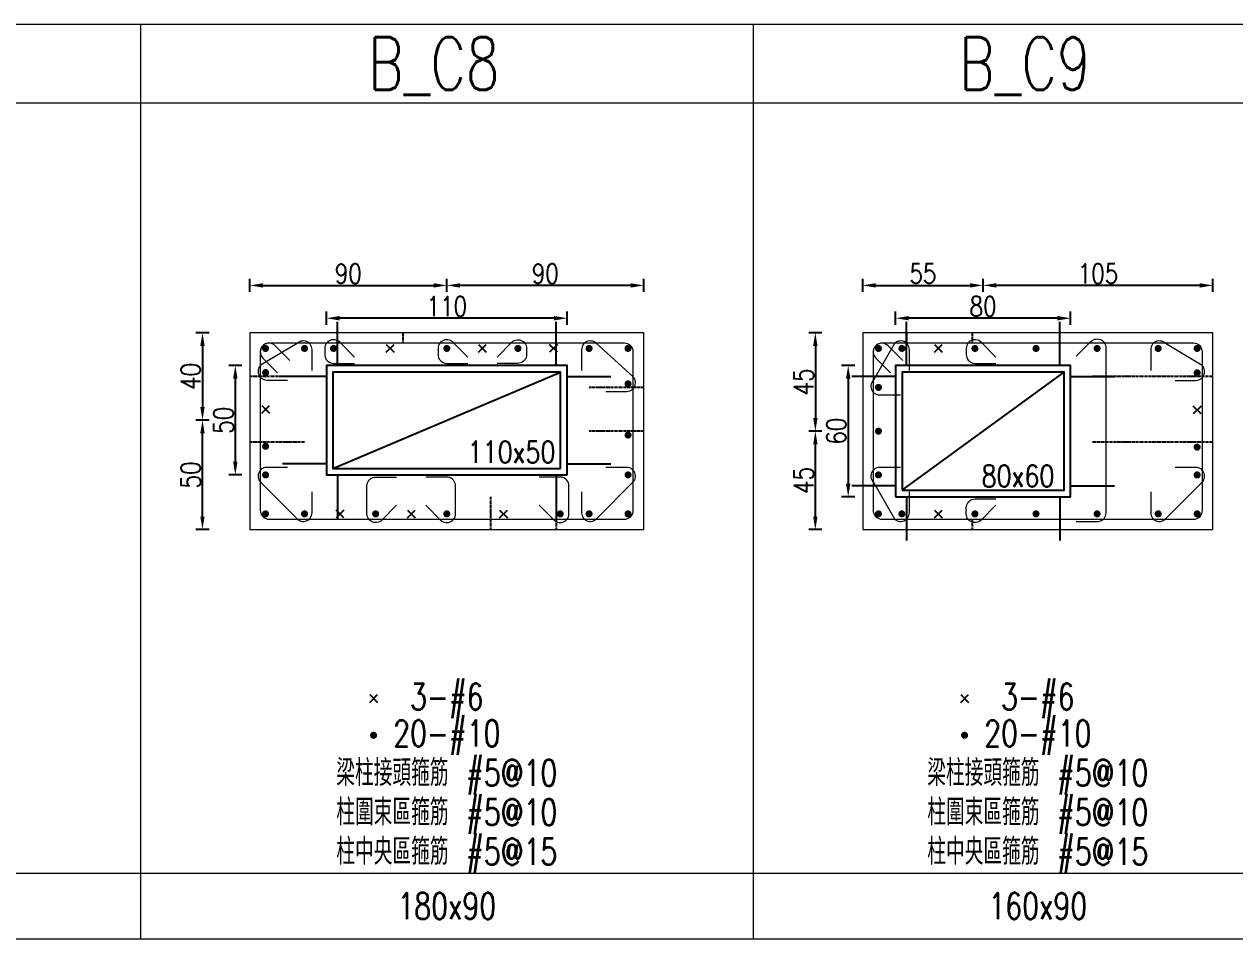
# Model space of a CAD drawing. Header units: millimetres. Extents: x 1453 to 6172, y 54950 to 59013.
# Drawn here: x 3894 to 4447, y 55389 to 55807 of the extents above; entities that cross this region are included whole.
import ezdxf
from ezdxf.enums import TextEntityAlignment as Align

# ---------------------------------------------------------------- set-up
doc = ezdxf.new("R2010")
doc.units = ezdxf.units.MM
doc.linetypes.add('CENTER', pattern=[2, 1.25, -0.25, 0.25, -0.25])
for name, color, linetype in [('SRC鋼梁', 1, 'Continuous'), ('TC-鋼柱', 11, 'Continuous'), ('主筋斷面', 1, 'Continuous'), ('工作筋', 1, 'Continuous'), ('文字-主筋根數', 7, 'Continuous'), ('文字-剪力筋 中央區', 7, 'Continuous'), ('文字-剪力筋-BC', 7, 'Continuous'), ('文字-剪力筋-圍束區', 7, 'Continuous'), ('文字-斷面尺寸', 7, 'Continuous'), ('文字-柱線名稱', 7, 'Continuous'), ('柱斷面線', 4, 'Continuous'), ('標註字', 4, 'Continuous'), ('箍筋線', 1, 'Continuous'), ('網格線', 7, 'Continuous')]:
    doc.layers.add(name, color=color, linetype=linetype)
doc.layers.add('TC-鋼粱(隱藏)', color=183, linetype='CENTER', plot=False)
doc.styles.add('TXT', font='TXT.shx', dxfattribs={"width": 0.8, "bigfont": 'ae.shx'})
doc.dimstyles.new('TC-DIM1(60)', dxfattribs={"dimscale": 0.3, "dimtxt": 30, "dimasz": 20, "dimexe": 10, "dimexo": 10, "dimgap": 3, "dimtad": 1, "dimdec": 1, "dimdsep": 46, "dimtxsty": 'TXT', "dimcen": 1, "dimclrd": 4, "dimclre": 4, "dimclrt": 6, "dimadec": 0, "dimazin": 0, "dimtfac": 1, "dimtdec": 1, "dimtix": 1, "dimtofl": 0, "dimtmove": 2, "dimatfit": 3, "dimfxl": 10, "dimtolj": 1, "dimtzin": 0, "dimarcsym": 0})

# ---------------------------------------------------------------- blocks, each defined once
blk = doc.blocks.new('Circle_Filled')
at = {"const_width": 0.5}
blk.add_lwpolyline([(-0.25, 0, 1), (0.25, 0, 1)], format="xyb", close=True, dxfattribs=at)
blk = doc.blocks.new('*D44')
at = {"layer": 'Defpoints', "color": 0}
for p in [(4087.08, 55687.85), (4087.08, 55672.85), (3997.08, 55666.23)]:
    blk.add_point(p, dxfattribs=at)
at = {"layer": '標註字', "color": 4, "lineweight": -2}
for p, q in [((3997.08, 55684.85), (3997.08, 55690.85)), ((4003.08, 55687.85), (4081.08, 55687.85)), ((4087.08, 55684.85), (4087.08, 55690.85))]:
    blk.add_line(p, q, dxfattribs=at)
at = {"layer": '標註字', "color": 4}
for points in [[(4003.08, 55688.85), (4003.08, 55686.85), (3997.08, 55687.85)], [(4081.08, 55688.85), (4081.08, 55686.85), (4087.08, 55687.85)]]:
    blk.add_solid(points, dxfattribs=at)
at = {"layer": '標註字', "color": 6, "insert": (4042.08, 55693.25), "char_height": 9, "attachment_point": 5, "style": 'TXT'}
blk.add_mtext('\\A1;90', dxfattribs=at)
blk = doc.blocks.new('*D45')
at = {"layer": 'Defpoints', "color": 0}
for p in [(4087.08, 55687.85), (4087.08, 55672.85), (4177.08, 55666.24)]:
    blk.add_point(p, dxfattribs=at)
at = {"layer": '標註字', "color": 4, "lineweight": -2}
for p, q in [((4087.08, 55684.85), (4087.08, 55690.85)), ((4171.08, 55687.85), (4093.08, 55687.85)), ((4177.08, 55684.85), (4177.08, 55690.85))]:
    blk.add_line(p, q, dxfattribs=at)
at = {"layer": '標註字', "color": 4}
for points in [[(4093.08, 55688.85), (4093.08, 55686.85), (4087.08, 55687.85)], [(4171.08, 55688.85), (4171.08, 55686.85), (4177.08, 55687.85)]]:
    blk.add_solid(points, dxfattribs=at)
at = {"layer": '標註字', "color": 6, "insert": (4132.08, 55693.25), "char_height": 9, "attachment_point": 5, "style": 'TXT'}
blk.add_mtext('\\A1;90', dxfattribs=at)
blk = doc.blocks.new('*D46')
at = {"layer": 'Defpoints', "color": 0}
for p in [(3975.46, 55626.23), (3990.46, 55626.23), (3997.08, 55576.23)]:
    blk.add_point(p, dxfattribs=at)
at = {"layer": '標註字', "color": 4, "lineweight": -2}
for p, q in [((3978.46, 55626.23), (3972.46, 55626.23)), ((3975.46, 55582.23), (3975.46, 55620.23)), ((3978.46, 55576.23), (3972.46, 55576.23))]:
    blk.add_line(p, q, dxfattribs=at)
at = {"layer": '標註字', "color": 4}
for points in [[(3974.46, 55620.23), (3976.46, 55620.23), (3975.46, 55626.23)], [(3974.46, 55582.23), (3976.46, 55582.23), (3975.46, 55576.23)]]:
    blk.add_solid(points, dxfattribs=at)
at = {"layer": '標註字', "color": 6, "insert": (3970.06, 55601.23), "char_height": 9, "attachment_point": 5, "rotation": 90, "style": 'TXT'}
blk.add_mtext('\\A1;50', dxfattribs=at)
blk = doc.blocks.new('*D47')
at = {"layer": 'Defpoints', "color": 0}
for p in [(3997.08, 55666.23), (3975.46, 55626.23), (3990.46, 55626.23)]:
    blk.add_point(p, dxfattribs=at)
at = {"layer": '標註字', "color": 4, "lineweight": -2}
for p, q in [((3978.46, 55666.23), (3972.46, 55666.23)), ((3975.46, 55660.23), (3975.46, 55632.23)), ((3978.46, 55626.23), (3972.46, 55626.23))]:
    blk.add_line(p, q, dxfattribs=at)
at = {"layer": '標註字', "color": 4}
for points in [[(3974.46, 55660.23), (3976.46, 55660.23), (3975.46, 55666.23)], [(3974.46, 55632.23), (3976.46, 55632.23), (3975.46, 55626.23)]]:
    blk.add_solid(points, dxfattribs=at)
at = {"layer": '標註字', "color": 6, "insert": (3970.06, 55646.23), "char_height": 9, "attachment_point": 5, "rotation": 90, "style": 'TXT'}
blk.add_mtext('\\A1;40', dxfattribs=at)
blk = doc.blocks.new('*D48')
at = {"layer": 'Defpoints', "color": 0}
for p in [(4032.08, 55651.23), (3990.46, 55601.23), (4032.08, 55601.23)]:
    blk.add_point(p, dxfattribs=at)
at = {"layer": '標註字', "color": 4, "lineweight": -2}
for p, q in [((3993.46, 55651.23), (3987.46, 55651.23)), ((3990.46, 55645.23), (3990.46, 55607.23)), ((3993.46, 55601.23), (3987.46, 55601.23))]:
    blk.add_line(p, q, dxfattribs=at)
at = {"layer": '標註字', "color": 4}
for points in [[(3989.46, 55645.23), (3991.46, 55645.23), (3990.46, 55651.23)], [(3989.46, 55607.23), (3991.46, 55607.23), (3990.46, 55601.23)]]:
    blk.add_solid(points, dxfattribs=at)
at = {"layer": '標註字', "color": 6, "insert": (3985.06, 55626.23), "char_height": 9, "attachment_point": 5, "rotation": 90, "style": 'TXT'}
blk.add_mtext('\\A1;50', dxfattribs=at)
blk = doc.blocks.new('*D49')
at = {"layer": 'Defpoints', "color": 0}
for p in [(4032.08, 55672.85), (4032.08, 55651.23), (4142.08, 55651.23)]:
    blk.add_point(p, dxfattribs=at)
at = {"layer": '標註字', "color": 4, "lineweight": -2}
for p, q in [((4032.08, 55669.85), (4032.08, 55675.85)), ((4136.08, 55672.85), (4038.08, 55672.85)), ((4142.08, 55669.85), (4142.08, 55675.85))]:
    blk.add_line(p, q, dxfattribs=at)
at = {"layer": '標註字', "color": 4}
for points in [[(4038.08, 55673.85), (4038.08, 55671.85), (4032.08, 55672.85)], [(4136.08, 55673.85), (4136.08, 55671.85), (4142.08, 55672.85)]]:
    blk.add_solid(points, dxfattribs=at)
at = {"layer": '標註字', "color": 6, "insert": (4087.08, 55678.25), "char_height": 9, "attachment_point": 5, "style": 'TXT'}
blk.add_mtext('\\A1;110', dxfattribs=at)
blk = doc.blocks.new('*D50')
at = {"layer": 'Defpoints', "color": 0}
for p in [(4332.08, 55687.85), (4332.08, 55672.85), (4277.08, 55666.23)]:
    blk.add_point(p, dxfattribs=at)
at = {"layer": '標註字', "color": 4, "lineweight": -2}
for p, q in [((4277.08, 55684.85), (4277.08, 55690.85)), ((4283.08, 55687.85), (4326.08, 55687.85)), ((4332.08, 55684.85), (4332.08, 55690.85))]:
    blk.add_line(p, q, dxfattribs=at)
at = {"layer": '標註字', "color": 4}
for points in [[(4283.08, 55688.85), (4283.08, 55686.85), (4277.08, 55687.85)], [(4326.08, 55688.85), (4326.08, 55686.85), (4332.08, 55687.85)]]:
    blk.add_solid(points, dxfattribs=at)
at = {"layer": '標註字', "color": 6, "insert": (4304.58, 55693.25), "char_height": 9, "attachment_point": 5, "style": 'TXT'}
blk.add_mtext('\\A1;55', dxfattribs=at)
blk = doc.blocks.new('*D51')
at = {"layer": 'Defpoints', "color": 0}
for p in [(4332.08, 55687.85), (4332.08, 55672.85), (4437.08, 55666.23)]:
    blk.add_point(p, dxfattribs=at)
at = {"layer": '標註字', "color": 4, "lineweight": -2}
for p, q in [((4332.08, 55684.85), (4332.08, 55690.85)), ((4431.08, 55687.85), (4338.08, 55687.85)), ((4437.08, 55684.85), (4437.08, 55690.85))]:
    blk.add_line(p, q, dxfattribs=at)
at = {"layer": '標註字', "color": 4}
for points in [[(4338.08, 55688.85), (4338.08, 55686.85), (4332.08, 55687.85)], [(4431.08, 55688.85), (4431.08, 55686.85), (4437.08, 55687.85)]]:
    blk.add_solid(points, dxfattribs=at)
at = {"layer": '標註字', "color": 6, "insert": (4384.58, 55693.25), "char_height": 9, "attachment_point": 5, "style": 'TXT'}
blk.add_mtext('\\A1;105', dxfattribs=at)
blk = doc.blocks.new('*D52')
at = {"layer": 'Defpoints', "color": 0}
for p in [(4255.46, 55621.23), (4270.46, 55621.23), (4277.08, 55576.23)]:
    blk.add_point(p, dxfattribs=at)
at = {"layer": '標註字', "color": 4, "lineweight": -2}
for p, q in [((4258.46, 55621.23), (4252.46, 55621.23)), ((4255.46, 55582.23), (4255.46, 55615.23)), ((4258.46, 55576.23), (4252.46, 55576.23))]:
    blk.add_line(p, q, dxfattribs=at)
at = {"layer": '標註字', "color": 4}
for points in [[(4254.46, 55615.23), (4256.46, 55615.23), (4255.46, 55621.23)], [(4254.46, 55582.23), (4256.46, 55582.23), (4255.46, 55576.23)]]:
    blk.add_solid(points, dxfattribs=at)
at = {"layer": '標註字', "color": 6, "insert": (4250.06, 55598.73), "char_height": 9, "attachment_point": 5, "rotation": 90, "style": 'TXT'}
blk.add_mtext('\\A1;45', dxfattribs=at)
blk = doc.blocks.new('*D53')
at = {"layer": 'Defpoints', "color": 0}
for p in [(4277.08, 55666.23), (4255.46, 55621.23), (4270.46, 55621.23)]:
    blk.add_point(p, dxfattribs=at)
at = {"layer": '標註字', "color": 4, "lineweight": -2}
for p, q in [((4258.46, 55666.23), (4252.46, 55666.23)), ((4255.46, 55660.23), (4255.46, 55627.23)), ((4258.46, 55621.23), (4252.46, 55621.23))]:
    blk.add_line(p, q, dxfattribs=at)
at = {"layer": '標註字', "color": 4}
for points in [[(4254.46, 55660.23), (4256.46, 55660.23), (4255.46, 55666.23)], [(4254.46, 55627.23), (4256.46, 55627.23), (4255.46, 55621.23)]]:
    blk.add_solid(points, dxfattribs=at)
at = {"layer": '標註字', "color": 6, "insert": (4250.06, 55643.73), "char_height": 9, "attachment_point": 5, "rotation": 90, "style": 'TXT'}
blk.add_mtext('\\A1;45', dxfattribs=at)
blk = doc.blocks.new('*D54')
at = {"layer": 'Defpoints', "color": 0}
for p in [(4292.08, 55651.23), (4270.46, 55591.23), (4292.08, 55591.23)]:
    blk.add_point(p, dxfattribs=at)
at = {"layer": '標註字', "color": 4, "lineweight": -2}
for p, q in [((4273.46, 55651.23), (4267.46, 55651.23)), ((4270.46, 55645.23), (4270.46, 55597.23)), ((4273.46, 55591.23), (4267.46, 55591.23))]:
    blk.add_line(p, q, dxfattribs=at)
at = {"layer": '標註字', "color": 4}
for points in [[(4269.46, 55645.23), (4271.46, 55645.23), (4270.46, 55651.23)], [(4269.46, 55597.23), (4271.46, 55597.23), (4270.46, 55591.23)]]:
    blk.add_solid(points, dxfattribs=at)
at = {"layer": '標註字', "color": 6, "insert": (4265.06, 55621.23), "char_height": 9, "attachment_point": 5, "rotation": 90, "style": 'TXT'}
blk.add_mtext('\\A1;60', dxfattribs=at)
blk = doc.blocks.new('*D55')
at = {"layer": 'Defpoints', "color": 0}
for p in [(4292.08, 55672.85), (4292.08, 55651.23), (4372.08, 55651.23)]:
    blk.add_point(p, dxfattribs=at)
at = {"layer": '標註字', "color": 4, "lineweight": -2}
for p, q in [((4292.08, 55669.85), (4292.08, 55675.85)), ((4366.08, 55672.85), (4298.08, 55672.85)), ((4372.08, 55669.85), (4372.08, 55675.85))]:
    blk.add_line(p, q, dxfattribs=at)
at = {"layer": '標註字', "color": 4}
for points in [[(4298.08, 55673.85), (4298.08, 55671.85), (4292.08, 55672.85)], [(4366.08, 55673.85), (4366.08, 55671.85), (4372.08, 55672.85)]]:
    blk.add_solid(points, dxfattribs=at)
at = {"layer": '標註字', "color": 6, "insert": (4332.08, 55678.25), "char_height": 9, "attachment_point": 5, "style": 'TXT'}
blk.add_mtext('\\A1;80', dxfattribs=at)
blk = doc.blocks.new('x')
at = {"layer": '工作筋'}
for p, q in [((-1.77, -1.77), (1.77, 1.77)), ((-1.77, 1.77), (1.77, -1.77))]:
    blk.add_line(p, q, dxfattribs=at)
blk = doc.blocks.new('-110x50')
for points in [[(110, 0), (110, 50), (0, 50), (0, 0)], [(107, 3), (107, 47), (3, 47), (3, 3)]]:
    blk.add_lwpolyline(points, close=True)
at = {"layer": 'Defpoints', "color": 2}
for p, q in [((5, 65), (5, 70)), ((105, 65), (105, 70)), ((-15, 45), (-20, 45)), ((125, 45), (130, 45)), ((-15, 5), (-20, 5)), ((125, 5), (130, 5)), ((5, -15), (5, -20)), ((105, -15), (105, -20))]:
    blk.add_line(p, q, dxfattribs=at)
at = {"layer": 'Defpoints'}
for p, q in [((5, 50), (5, 65)), ((105, 50), (105, 65)), ((0, 45), (-15, 45)), ((3, 3), (107, 47)), ((110, 45), (125, 45)), ((0, 5), (-15, 5)), ((5, 0), (5, -15)), ((105, 0), (105, -15)), ((110, 5), (125, 5))]:
    blk.add_line(p, q, dxfattribs=at)
at = {"layer": 'Defpoints', "style": 'TXT', "width": 0.8}
blk.add_text('110x50', height=10, dxfattribs=at).set_placement((64.55, 5.46))
blk = doc.blocks.new('-80x60')
for points in [[(0, 0), (80, 0), (80, 60), (0, 60)], [(3, 3), (77, 3), (77, 57), (3, 57)]]:
    blk.add_lwpolyline(points, close=True)
at = {"layer": 'Defpoints', "color": 2}
for p, q in [((5, 75), (5, 80)), ((75, 75), (75, 80)), ((-15, 55), (-20, 55)), ((95, 55), (100, 55)), ((-15, 5), (-20, 5)), ((95, 5), (100, 5)), ((5, -15), (5, -20)), ((75, -15), (75, -20))]:
    blk.add_line(p, q, dxfattribs=at)
at = {"layer": 'Defpoints'}
for p, q in [((5, 60), (5, 75)), ((75, 60), (75, 75)), ((3, 3), (77, 57)), ((0, 55), (-15, 55)), ((80, 55), (95, 55)), ((0, 5), (-15, 5)), ((5, 0), (5, -15)), ((75, 0), (75, -15)), ((80, 5), (95, 5))]:
    blk.add_line(p, q, dxfattribs=at)
at = {"layer": 'Defpoints', "style": 'TXT', "width": 0.8}
blk.add_text('80x60', height=10, dxfattribs=at).set_placement((39.32, 4.5))

msp = doc.modelspace()

# ---------------------------------------------------------------- linework, layer by layer
at = {"layer": 'TC-鋼粱(隱藏)'}
for p, q in [((4036.94, 55666.23), (4036.94, 55661.23)), ((4066.94, 55666.23), (4066.94, 55661.23)), ((4297.08, 55666.23), (4297.08, 55661.23)), ((4327.08, 55666.23), (4327.08, 55661.23)), ((4022.08, 55646.23), (3997.08, 55646.23)), ((4437.08, 55646.23), (4382.08, 55646.23)), ((4177.08, 55641.22), (4152.08, 55641.22)), ((4022.08, 55616.23), (3997.08, 55616.23)), ((4177.08, 55621.22), (4152.08, 55621.22)), ((4437.08, 55616.23), (4382.08, 55616.23)), ((4107.08, 55591.23), (4107.08, 55576.23)), ((4137.08, 55591.23), (4137.08, 55576.23)), ((4297.08, 55581.23), (4297.08, 55576.23)), ((4327.08, 55581.23), (4327.08, 55576.23))]:
    msp.add_line(p, q, dxfattribs=at)
at = {"layer": '柱斷面線', "lineweight": 5}
for points in [[(3997.08, 55576.23), (4177.08, 55576.23), (4177.08, 55666.23), (3997.08, 55666.23), (3997.08, 55576.23)], [(4277.08, 55576.23), (4437.08, 55576.23), (4437.08, 55666.23), (4277.08, 55666.23), (4277.08, 55576.23)]]:
    msp.add_lwpolyline(points, dxfattribs=at)
at = {"layer": '箍筋線', "lineweight": 5}
for points in [[(4025.51, 55648.94), (4025.51, 55658.48), (4025.45, 55659.14), (4025.29, 55659.79), (4025.01, 55660.4), (4024.64, 55660.96), (4024.18, 55661.44), (4023.65, 55661.84), (4023.06, 55662.15), (4022.42, 55662.35), (4021.76, 55662.45), (4021.09, 55662.43), (4020.43, 55662.3), (4019.81, 55662.06), (4019.23, 55661.72), (4018.72, 55661.29), (4002.02, 55651.39), (4001.59, 55650.88), (4001.25, 55650.31), (4001.01, 55649.68), (4000.88, 55649.03), (4000.86, 55648.36), (4000.95, 55647.7), (4001.16, 55647.06), (4001.46, 55646.47), (4001.87, 55645.93), (4002.35, 55645.47), (4002.91, 55645.1), (4003.52, 55644.83), (4004.16, 55644.66), (4004.83, 55644.61), (4014.37, 55644.61)], [(4015.41, 55653.52), (4008.66, 55660.27), (4008.15, 55660.7), (4007.58, 55661.04), (4006.95, 55661.28), (4006.3, 55661.41), (4005.63, 55661.43), (4004.97, 55661.33), (4004.33, 55661.13), (4003.74, 55660.82), (4003.2, 55660.42), (4002.74, 55659.93), (4002.37, 55659.38), (4002.1, 55658.77), (4001.93, 55658.12), (4001.88, 55657.46), (4001.88, 55585), (4001.94, 55584.31), (4002.12, 55583.64), (4002.41, 55583.01), (4002.81, 55582.44), (4003.3, 55581.95), (4003.86, 55581.55), (4004.49, 55581.26), (4005.16, 55581.08), (4005.85, 55581.02), (4168.31, 55581.02), (4169, 55581.08), (4169.67, 55581.26), (4170.3, 55581.55), (4170.87, 55581.95), (4171.36, 55582.44), (4171.75, 55583.01), (4172.05, 55583.64), (4172.23, 55584.31), (4172.29, 55585), (4172.29, 55657.46), (4172.23, 55658.15), (4172.05, 55658.82), (4171.75, 55659.44), (4171.36, 55660.01), (4170.87, 55660.5), (4170.3, 55660.9), (4169.67, 55661.19), (4169, 55661.37), (4168.31, 55661.43), (4005.85, 55661.43), (4005.19, 55661.38), (4004.54, 55661.21), (4003.93, 55660.94), (4003.37, 55660.56), (4002.89, 55660.11), (4002.49, 55659.57), (4002.18, 55658.98), (4001.98, 55658.34), (4001.88, 55657.68), (4001.9, 55657.01), (4002.03, 55656.36), (4002.27, 55655.73), (4002.61, 55655.16), (4003.04, 55654.65), (4009.79, 55647.9)], [(4044.89, 55655.11), (4038.14, 55661.86), (4037.63, 55662.29), (4037.05, 55662.63), (4036.43, 55662.87), (4035.77, 55663), (4035.11, 55663.02), (4034.44, 55662.92), (4033.81, 55662.72), (4033.21, 55662.41), (4032.68, 55662.01), (4032.22, 55661.52), (4031.85, 55660.97), (4031.58, 55660.36), (4031.41, 55659.71), (4031.35, 55659.05), (4031.35, 55656.2), (4031.41, 55655.51), (4031.59, 55654.84), (4031.89, 55654.21), (4032.28, 55653.65), (4032.77, 55653.16), (4033.34, 55652.76), (4033.97, 55652.47), (4034.64, 55652.29), (4035.33, 55652.23), (4044.87, 55652.23)], [(4096.64, 55655.11), (4089.89, 55661.86), (4089.38, 55662.29), (4088.81, 55662.63), (4088.18, 55662.87), (4087.53, 55663), (4086.86, 55663.02), (4086.2, 55662.92), (4085.56, 55662.72), (4084.97, 55662.41), (4084.43, 55662.01), (4083.97, 55661.52), (4083.6, 55660.97), (4083.33, 55660.36), (4083.16, 55659.71), (4083.11, 55659.05), (4083.11, 55656.2), (4083.17, 55655.51), (4083.35, 55654.84), (4083.64, 55654.21), (4084.04, 55653.65), (4084.53, 55653.16), (4085.09, 55652.76), (4085.72, 55652.47), (4086.39, 55652.29), (4087.08, 55652.23), (4096.62, 55652.23)], [(4110.03, 55655.11), (4116.77, 55661.86), (4117.28, 55662.29), (4117.86, 55662.63), (4118.48, 55662.87), (4119.14, 55663), (4119.8, 55663.02), (4120.47, 55662.92), (4121.1, 55662.72), (4121.7, 55662.41), (4122.23, 55662.01), (4122.69, 55661.52), (4123.06, 55660.97), (4123.33, 55660.36), (4123.5, 55659.71), (4123.56, 55659.05), (4123.56, 55656.2), (4123.5, 55655.51), (4123.32, 55654.84), (4123.02, 55654.21), (4122.63, 55653.65), (4122.14, 55653.16), (4121.57, 55652.76), (4120.94, 55652.47), (4120.27, 55652.29), (4119.58, 55652.23), (4110.04, 55652.23)], [(4159.79, 55639.4), (4169.33, 55639.4), (4170, 55639.46), (4170.65, 55639.63), (4171.26, 55639.9), (4171.81, 55640.27), (4172.3, 55640.73), (4172.7, 55641.26), (4173.01, 55641.86), (4173.21, 55642.49), (4173.3, 55643.16), (4173.28, 55643.82), (4173.15, 55644.48), (4172.92, 55645.1), (4172.58, 55645.68), (4172.14, 55646.19), (4155.44, 55661.29), (4154.93, 55661.72), (4154.35, 55662.06), (4153.73, 55662.3), (4153.08, 55662.43), (4152.41, 55662.45), (4151.75, 55662.35), (4151.11, 55662.15), (4150.52, 55661.84), (4149.98, 55661.44), (4149.52, 55660.96), (4149.15, 55660.4), (4148.88, 55659.79), (4148.71, 55659.14), (4148.66, 55658.48), (4148.66, 55648.94)], [(4298.43, 55648.94), (4298.43, 55658.48), (4298.37, 55659.14), (4298.21, 55659.79), (4297.93, 55660.4), (4297.56, 55660.96), (4297.1, 55661.44), (4296.57, 55661.84), (4295.98, 55662.15), (4295.34, 55662.35), (4294.68, 55662.45), (4294.01, 55662.43), (4293.35, 55662.3), (4292.73, 55662.06), (4292.15, 55661.72), (4291.64, 55661.29), (4282.02, 55644.59), (4281.59, 55644.07), (4281.25, 55643.5), (4281.01, 55642.87), (4280.88, 55642.22), (4280.86, 55641.55), (4280.95, 55640.89), (4281.16, 55640.25), (4281.46, 55639.66), (4281.87, 55639.13), (4282.35, 55638.67), (4282.91, 55638.3), (4283.52, 55638.02), (4284.16, 55637.86), (4284.83, 55637.8), (4294.37, 55637.8)], [(4295.41, 55653.52), (4288.66, 55660.27), (4288.15, 55660.7), (4287.58, 55661.04), (4286.95, 55661.28), (4286.3, 55661.41), (4285.63, 55661.43), (4284.97, 55661.33), (4284.33, 55661.13), (4283.74, 55660.82), (4283.2, 55660.42), (4282.74, 55659.93), (4282.37, 55659.38), (4282.1, 55658.77), (4281.93, 55658.12), (4281.88, 55657.46), (4281.88, 55585), (4281.94, 55584.31), (4282.12, 55583.64), (4282.41, 55583.01), (4282.81, 55582.44), (4283.3, 55581.95), (4283.86, 55581.55), (4284.49, 55581.26), (4285.16, 55581.08), (4285.85, 55581.02), (4428.31, 55581.02), (4429, 55581.08), (4429.67, 55581.26), (4430.3, 55581.55), (4430.87, 55581.95), (4431.36, 55582.44), (4431.75, 55583.01), (4432.05, 55583.64), (4432.23, 55584.31), (4432.29, 55585), (4432.29, 55657.46), (4432.23, 55658.15), (4432.05, 55658.82), (4431.75, 55659.44), (4431.36, 55660.01), (4430.87, 55660.5), (4430.3, 55660.9), (4429.67, 55661.19), (4429, 55661.37), (4428.31, 55661.43), (4285.85, 55661.43), (4285.19, 55661.38), (4284.54, 55661.21), (4283.93, 55660.94), (4283.37, 55660.56), (4282.89, 55660.11), (4282.49, 55659.57), (4282.18, 55658.98), (4281.98, 55658.34), (4281.88, 55657.68), (4281.9, 55657.01), (4282.03, 55656.36), (4282.27, 55655.73), (4282.61, 55655.16), (4283.04, 55654.65), (4289.79, 55647.9)], [(4337.93, 55655.11), (4331.18, 55661.86), (4330.67, 55662.29), (4330.09, 55662.63), (4329.47, 55662.87), (4328.81, 55663), (4328.15, 55663.02), (4327.49, 55662.92), (4326.85, 55662.72), (4326.26, 55662.41), (4325.72, 55662.01), (4325.26, 55661.52), (4324.89, 55660.97), (4324.62, 55660.36), (4324.45, 55659.71), (4324.39, 55659.05), (4324.39, 55656.2), (4324.46, 55655.51), (4324.63, 55654.84), (4324.93, 55654.21), (4325.32, 55653.65), (4325.81, 55653.16), (4326.38, 55652.76), (4327.01, 55652.47), (4327.68, 55652.29), (4328.37, 55652.23), (4337.91, 55652.23)], [(4374.62, 55655.45), (4381.37, 55662.2), (4381.88, 55662.63), (4382.45, 55662.97), (4383.08, 55663.21), (4383.73, 55663.34), (4384.4, 55663.36), (4385.06, 55663.26), (4385.7, 55663.06), (4386.29, 55662.75), (4386.83, 55662.35), (4387.29, 55661.86), (4387.66, 55661.31), (4387.93, 55660.7), (4388.1, 55660.05), (4388.15, 55659.39), (4388.15, 55583.76), (4388.09, 55583.07), (4387.91, 55582.4), (4387.62, 55581.77), (4387.22, 55581.21), (4386.73, 55580.72), (4386.17, 55580.32), (4385.54, 55580.03), (4384.87, 55579.85), (4384.18, 55579.79), (4374.64, 55579.79)], [(4419.79, 55644.46), (4429.33, 55644.46), (4430, 55644.52), (4430.65, 55644.69), (4431.26, 55644.96), (4431.81, 55645.33), (4432.3, 55645.79), (4432.7, 55646.33), (4433.01, 55646.92), (4433.21, 55647.56), (4433.3, 55648.22), (4433.28, 55648.89), (4433.15, 55649.54), (4432.92, 55650.16), (4432.58, 55650.74), (4432.14, 55651.25), (4415.44, 55661.29), (4414.93, 55661.72), (4414.35, 55662.06), (4413.73, 55662.3), (4413.08, 55662.43), (4412.41, 55662.45), (4411.75, 55662.35), (4411.11, 55662.15), (4410.52, 55661.84), (4409.98, 55661.44), (4409.52, 55660.96), (4409.15, 55660.4), (4408.88, 55659.79), (4408.71, 55659.14), (4408.66, 55658.48), (4408.66, 55648.94)], [(4014.37, 55604.65), (4004.83, 55604.65), (4004.16, 55604.6), (4003.52, 55604.43), (4002.91, 55604.16), (4002.35, 55603.79), (4001.87, 55603.33), (4001.46, 55602.79), (4001.16, 55602.2), (4000.95, 55601.56), (4000.86, 55600.9), (4000.88, 55600.23), (4001.01, 55599.58), (4001.25, 55598.95), (4001.59, 55598.38), (4002.02, 55597.87), (4018.72, 55581.16), (4019.23, 55580.73), (4019.81, 55580.39), (4020.43, 55580.15), (4021.09, 55580.02), (4021.76, 55580.01), (4022.42, 55580.1), (4023.06, 55580.3), (4023.65, 55580.61), (4024.18, 55581.01), (4024.64, 55581.5), (4025.01, 55582.05), (4025.29, 55582.66), (4025.45, 55583.31), (4025.51, 55583.97), (4025.51, 55593.51)], [(4064.14, 55587.34), (4057.39, 55580.6), (4056.88, 55580.16), (4056.31, 55579.83), (4055.68, 55579.59), (4055.03, 55579.46), (4054.36, 55579.44), (4053.7, 55579.53), (4053.06, 55579.73), (4052.47, 55580.04), (4051.93, 55580.44), (4051.47, 55580.93), (4051.1, 55581.48), (4050.83, 55582.09), (4050.66, 55582.74), (4050.61, 55583.41), (4050.61, 55596.25), (4050.67, 55596.94), (4050.85, 55597.61), (4051.14, 55598.24), (4051.54, 55598.81), (4052.03, 55599.3), (4052.59, 55599.69), (4053.22, 55599.99), (4053.89, 55600.17), (4054.58, 55600.23), (4064.12, 55600.23)], [(4077.53, 55587.34), (4084.27, 55580.6), (4084.78, 55580.16), (4085.36, 55579.83), (4085.98, 55579.59), (4086.64, 55579.46), (4087.3, 55579.44), (4087.97, 55579.53), (4088.6, 55579.73), (4089.2, 55580.04), (4089.73, 55580.44), (4090.19, 55580.93), (4090.56, 55581.48), (4090.83, 55582.09), (4091, 55582.74), (4091.06, 55583.41), (4091.06, 55596.25), (4091, 55596.94), (4090.82, 55597.61), (4090.52, 55598.24), (4090.13, 55598.81), (4089.64, 55599.3), (4089.07, 55599.69), (4088.44, 55599.99), (4087.77, 55600.17), (4087.08, 55600.23), (4077.54, 55600.23)], [(4129.32, 55587.34), (4136.07, 55580.6), (4136.58, 55580.16), (4137.15, 55579.83), (4137.78, 55579.59), (4138.43, 55579.46), (4139.1, 55579.44), (4139.76, 55579.53), (4140.4, 55579.73), (4140.99, 55580.04), (4141.53, 55580.44), (4141.98, 55580.93), (4142.36, 55581.48), (4142.63, 55582.09), (4142.8, 55582.74), (4142.85, 55583.41), (4142.85, 55596.25), (4142.79, 55596.94), (4142.61, 55597.61), (4142.32, 55598.24), (4141.92, 55598.81), (4141.43, 55599.3), (4140.86, 55599.69), (4140.24, 55599.99), (4139.57, 55600.17), (4138.88, 55600.23), (4129.34, 55600.23)], [(4148.66, 55593.51), (4148.66, 55583.97), (4148.71, 55583.31), (4148.88, 55582.66), (4149.15, 55582.05), (4149.52, 55581.5), (4149.98, 55581.01), (4150.52, 55580.61), (4151.11, 55580.3), (4151.75, 55580.1), (4152.41, 55580.01), (4153.08, 55580.02), (4153.73, 55580.15), (4154.35, 55580.39), (4154.93, 55580.73), (4155.44, 55581.16), (4172.14, 55597.87), (4172.58, 55598.38), (4172.92, 55598.95), (4173.15, 55599.58), (4173.28, 55600.23), (4173.3, 55600.9), (4173.21, 55601.56), (4173.01, 55602.2), (4172.7, 55602.79), (4172.3, 55603.33), (4171.81, 55603.79), (4171.26, 55604.16), (4170.65, 55604.43), (4170, 55604.6), (4169.33, 55604.65), (4159.79, 55604.65)], [(4294.37, 55604.65), (4284.83, 55604.65), (4284.16, 55604.6), (4283.52, 55604.43), (4282.91, 55604.16), (4282.35, 55603.79), (4281.87, 55603.33), (4281.46, 55602.79), (4281.16, 55602.2), (4280.95, 55601.56), (4280.86, 55600.9), (4280.88, 55600.23), (4281.01, 55599.58), (4281.25, 55598.95), (4281.59, 55598.38), (4282.02, 55597.87), (4291.64, 55581.16), (4292.15, 55580.73), (4292.73, 55580.39), (4293.35, 55580.15), (4294.01, 55580.02), (4294.68, 55580.01), (4295.34, 55580.1), (4295.98, 55580.3), (4296.57, 55580.61), (4297.1, 55581.01), (4297.56, 55581.5), (4297.93, 55582.05), (4298.21, 55582.66), (4298.37, 55583.31), (4298.43, 55583.97), (4298.43, 55593.51)], [(4408.66, 55593.51), (4408.66, 55583.97), (4408.71, 55583.31), (4408.88, 55582.66), (4409.15, 55582.05), (4409.52, 55581.5), (4409.98, 55581.01), (4410.52, 55580.61), (4411.11, 55580.3), (4411.75, 55580.1), (4412.41, 55580.01), (4413.08, 55580.02), (4413.73, 55580.15), (4414.35, 55580.39), (4414.93, 55580.73), (4415.44, 55581.16), (4432.14, 55597.87), (4432.58, 55598.38), (4432.92, 55598.95), (4433.15, 55599.58), (4433.28, 55600.23), (4433.3, 55600.9), (4433.21, 55601.56), (4433.01, 55602.2), (4432.7, 55602.79), (4432.3, 55603.33), (4431.81, 55603.79), (4431.26, 55604.16), (4430.65, 55604.43), (4430, 55604.6), (4429.33, 55604.65), (4419.79, 55604.65)], [(4337.93, 55587.34), (4331.18, 55580.6), (4330.67, 55580.16), (4330.09, 55579.83), (4329.47, 55579.59), (4328.81, 55579.46), (4328.15, 55579.44), (4327.49, 55579.53), (4326.85, 55579.73), (4326.26, 55580.04), (4325.72, 55580.44), (4325.26, 55580.93), (4324.89, 55581.48), (4324.62, 55582.09), (4324.45, 55582.74), (4324.39, 55583.41), (4324.39, 55586.25), (4324.46, 55586.94), (4324.63, 55587.61), (4324.93, 55588.24), (4325.32, 55588.81), (4325.81, 55589.3), (4326.38, 55589.69), (4327.01, 55589.99), (4327.68, 55590.17), (4328.37, 55590.23), (4337.91, 55590.23)]]:
    msp.add_lwpolyline(points, dxfattribs=at)
at = {"layer": '網格線', "lineweight": 5}
for points in [[(3717.08, 55807.23), (3947.08, 55807.23)], [(3947.08, 55807.23), (4227.08, 55807.23)], [(3947.08, 55807.23), (3947.08, 55771.23)], [(4227.08, 55807.23), (4487.08, 55807.23)], [(4227.08, 55807.23), (4227.08, 55771.23)], [(3717.08, 55771.23), (3947.08, 55771.23)], [(3947.08, 55771.23), (3947.08, 55419.23)], [(3947.08, 55771.23), (4227.08, 55771.23)], [(4227.08, 55771.23), (4227.08, 55419.23)], [(4227.08, 55771.23), (4487.08, 55771.23)], [(3717.08, 55419.23), (3947.08, 55419.23)], [(3947.08, 55419.23), (4227.08, 55419.23)], [(3947.08, 55419.23), (3947.08, 55389.23)], [(4227.08, 55419.23), (4487.08, 55419.23)], [(4227.08, 55419.23), (4227.08, 55389.23)], [(3717.08, 55389.23), (3947.08, 55389.23)], [(3947.08, 55389.23), (4227.08, 55389.23)], [(4227.08, 55389.23), (4487.08, 55389.23)]]:
    msp.add_lwpolyline(points, dxfattribs=at)

# ---------------------------------------------------------------- block references
at = {"layer": 'SRC鋼梁', "xscale": -1, "rotation": 180}
for p in [(4061.21, 55659.03), (4103.33, 55659.03), (4004.28, 55631.18), (4070.83, 55583.43), (4112.98, 55583.43), (4311.69, 55583.43), (4053.64, 55499.05), (4323.64, 55499.05)]:
    msp.add_blockref('x', p, dxfattribs=at)
at = {"layer": 'SRC鋼梁', "rotation": 180}
for p in [(4135.83, 55659.03), (4429.88, 55630.91), (4038.33, 55583.43)]:
    msp.add_blockref('x', p, dxfattribs=at)
at = {"layer": 'SRC鋼梁'}
msp.add_blockref('x', (4311.69, 55659.03), dxfattribs=at)
at = {"layer": 'TC-鋼柱'}
for name, p in [('-110x50', (4032.08, 55601.23)), ('-80x60', (4292.08, 55591.23))]:
    msp.add_blockref(name, p, dxfattribs=at)
at = {"layer": '主筋斷面', "lineweight": 5, "xscale": 3.220000028610229, "yscale": 3.220000028610229}
for p in [(4004.28, 55659.03), (4022.08, 55659.03), (4035.33, 55659.03), (4087.08, 55659.03), (4119.58, 55659.03), (4152.08, 55659.03), (4169.88, 55659.03), (4284.28, 55659.03), (4295, 55659.03), (4412.08, 55659.03), (4429.88, 55659.03), (4004.28, 55648.03), (4429.88, 55647.89), (4169.88, 55642.83), (4284.28, 55641.23), (4284.28, 55621.23), (4169.88, 55619.46), (4004.28, 55614.32), (4429.88, 55613.93), (4004.28, 55601.23), (4169.88, 55601.23), (4284.28, 55601.23), (4429.88, 55601.23), (4004.28, 55583.43), (4022.08, 55583.43), (4054.58, 55583.43), (4087.08, 55583.43), (4138.88, 55583.43), (4152.08, 55583.43), (4169.88, 55583.43), (4284.28, 55583.43), (4295, 55583.43), (4328.37, 55583.43), (4356.27, 55583.43), (4384.18, 55583.43), (4412.08, 55583.43), (4429.88, 55583.43), (4053.64, 55482.23), (4323.64, 55482.23)]:
    msp.add_blockref('Circle_Filled', p, dxfattribs=at)
at = {"layer": '主筋斷面', "lineweight": 5, "xscale": -3.220000028610229, "yscale": 3.220000028610229, "rotation": 180}
for p in [(4328.37, 55659.03), (4356.27, 55659.03), (4384.18, 55659.03)]:
    msp.add_blockref('Circle_Filled', p, dxfattribs=at)

# ---------------------------------------------------------------- texts
at = {"layer": '文字-主筋根數', "style": 'TXT', "width": 0.75}
for s, p in [('3-#6', (4087.08, 55499.05)), ('3-#6', (4357.08, 55499.05)), ('20-#10', (4087.08, 55482.23)), ('20-#10', (4357.08, 55482.23))]:
    msp.add_text(s, height=12, dxfattribs=at).set_placement(p, align=Align.MIDDLE)
at = {"layer": '文字-剪力筋 中央區', "style": 'TXT', "width": 0.75}
for p in [(4087.08, 55428.23), (4357.08, 55428.23)]:
    msp.add_text('柱中央區箍筋 #5@15', height=12, dxfattribs=at).set_placement(p, align=Align.MIDDLE)
at = {"layer": '文字-剪力筋-BC', "style": 'TXT', "width": 0.75}
for p in [(4087.08, 55464.23), (4357.08, 55464.23)]:
    msp.add_text('梁柱接頭箍筋 #5@10', height=12, dxfattribs=at).set_placement(p, align=Align.MIDDLE)
at = {"layer": '文字-剪力筋-圍束區', "style": 'TXT', "width": 0.75}
for p in [(4087.08, 55446.23), (4357.08, 55446.23)]:
    msp.add_text('柱圍束區箍筋 #5@10', height=12, dxfattribs=at).set_placement(p, align=Align.MIDDLE)
at = {"layer": '文字-斷面尺寸', "style": 'TXT', "width": 0.75}
for s, p in [('180x90', (4087.08, 55404.23)), ('160x90', (4357.08, 55404.23))]:
    msp.add_text(s, height=12, dxfattribs=at).set_placement(p, align=Align.MIDDLE)
at = {"layer": '文字-柱線名稱', "style": 'TXT', "width": 0.75}
for s, p in [('B_C8', (4051.08, 55789.23)), ('B_C9', (4321.08, 55789.23))]:
    msp.add_text(s, height=24, dxfattribs=at).set_placement(p, align=Align.MIDDLE_LEFT)

# ---------------------------------------------------------------- dimensions: what is measured, and where the dimension line sits
at = {"layer": '標註字'}
for base, p1, p2, picture, middle in [((4087.08, 55687.85), (3997.08, 55666.23), (4087.08, 55672.85), '*D44', (4042.08, 55693.25)), ((4332.08, 55687.85), (4277.08, 55666.23), (4332.08, 55672.85), '*D50', (4304.58, 55693.25)), ((4032.08, 55672.85), (4142.08, 55651.23), (4032.08, 55651.23), '*D49', (4087.08, 55678.25)), ((4292.08, 55672.85), (4372.08, 55651.23), (4292.08, 55651.23), '*D55', (4332.08, 55678.25))]:
    dim = msp.add_linear_dim(base=base, p1=p1, p2=p2, dimstyle='TC-DIM1(60)', override={"dimfxlon": 1}, dxfattribs=at)
    dim.commit()
    dim.dimension.update_dxf_attribs({"geometry": picture, "text_midpoint": middle})
for base, p1, p2, angle, picture, middle in [((4087.08, 55687.85), (4177.08, 55666.24), (4087.08, 55672.85), 180, '*D45', (4132.08, 55693.25)), ((4332.08, 55687.85), (4437.08, 55666.23), (4332.08, 55672.85), 180, '*D51', (4384.58, 55693.25)), ((3975.46, 55626.23), (3997.08, 55666.23), (3990.46, 55626.23), 270, '*D47', (3970.06, 55646.23)), ((4255.46, 55621.23), (4277.08, 55666.23), (4270.46, 55621.23), 270, '*D53', (4250.06, 55643.73)), ((3990.46, 55601.23), (4032.08, 55651.23), (4032.08, 55601.23), 90, '*D48', (3985.06, 55626.23)), ((4270.46, 55591.23), (4292.08, 55651.23), (4292.08, 55591.23), 90, '*D54', (4265.06, 55621.23)), ((3975.46, 55626.23), (3997.08, 55576.23), (3990.46, 55626.23), 90, '*D46', (3970.06, 55601.23)), ((4255.46, 55621.23), (4277.08, 55576.23), (4270.46, 55621.23), 90, '*D52', (4250.06, 55598.73))]:
    dim = msp.add_linear_dim(base=base, p1=p1, p2=p2, angle=angle, dimstyle='TC-DIM1(60)', override={"dimfxlon": 1}, dxfattribs=at)
    dim.commit()
    dim.dimension.update_dxf_attribs({"geometry": picture, "text_midpoint": middle})

doc.saveas('drawing.dxf')
